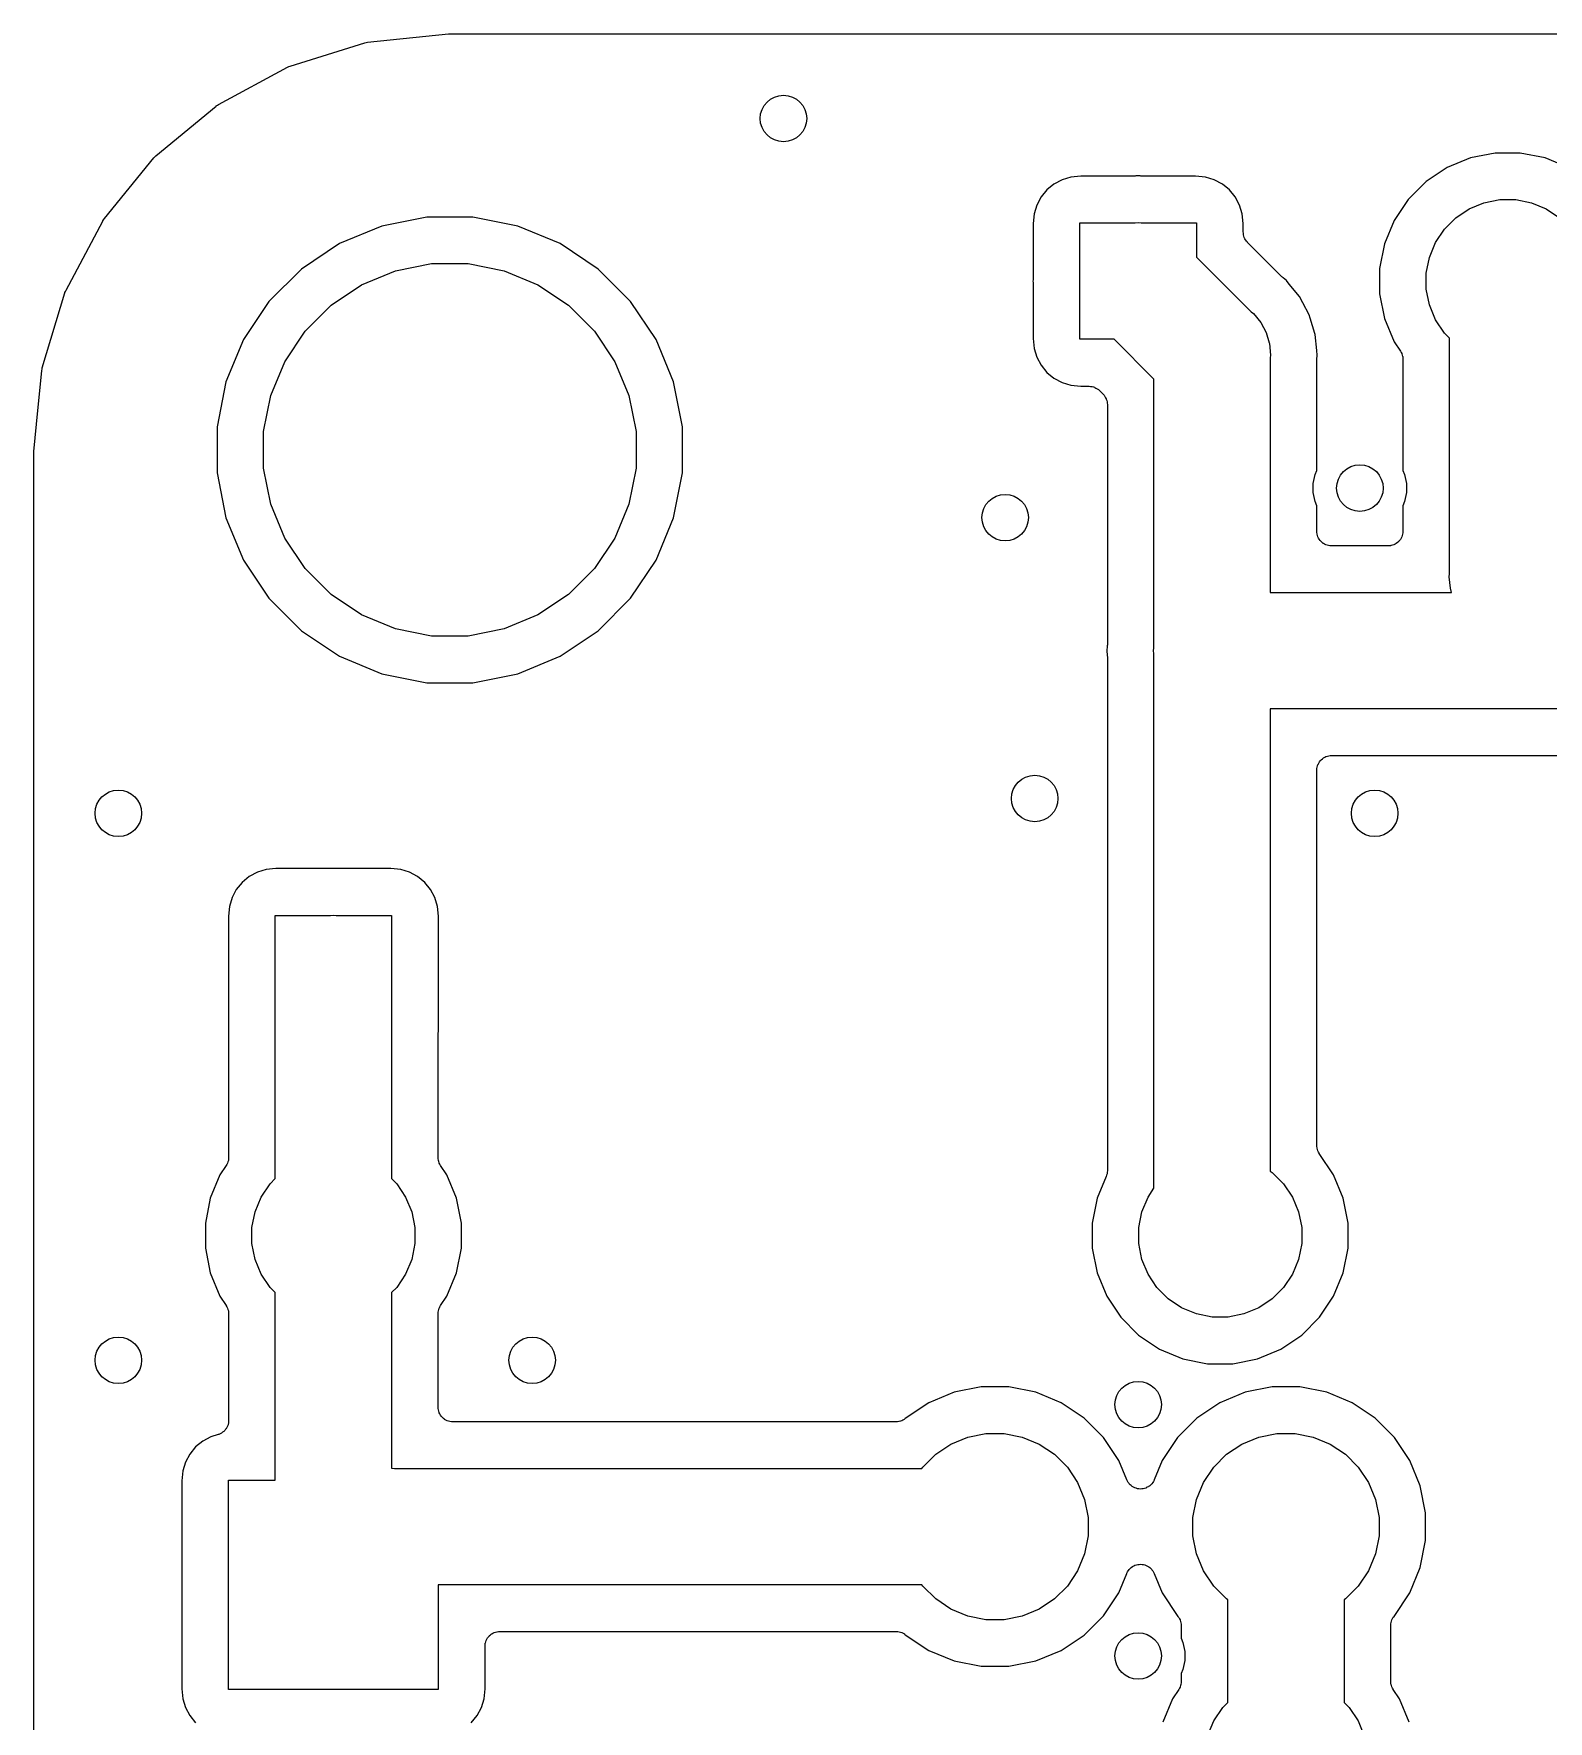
# Model space of a CAD drawing. Extents: x 2.85 to 5.2, y -4.31 to -3.17.
# Drawn here: x 2.851 to 3.364, y -3.737 to -3.166 of the extents above; entities that cross this region are included whole.
import ezdxf

# ---------------------------------------------------------------- set-up
doc = ezdxf.new("R2010")
doc.units = 0
doc.header["$MEASUREMENT"] = 0
doc.layers.add('BLACK', color=7, linetype='CONTINUOUS')

msp = doc.modelspace()

# ---------------------------------------------------------------- linework, layer by layer
at = {"layer": 'BLACK', "linetype": 'CONTINUOUS'}
for p, q in [((2.96433, -3.16924), (2.99168, -3.16637)), ((2.99168, -3.16637), (2.99175, -3.16636)), ((2.99175, -3.16636), (2.99198, -3.16636)), ((2.99198, -3.16636), (2.9922, -3.16634)), ((2.9922, -3.16634), (4.6636, -3.16634)), ((2.93808, -3.17727), (2.96337, -3.16944)), ((2.96337, -3.16944), (2.96344, -3.16942)), ((2.96344, -3.16942), (2.96389, -3.16933)), ((2.96389, -3.16933), (2.96433, -3.16924)), ((2.9139, -3.19023), (2.93718, -3.17764)), ((2.93718, -3.17764), (2.93725, -3.17761)), ((2.93725, -3.17761), (2.93767, -3.17744)), ((2.93767, -3.17744), (2.93808, -3.17727)), ((2.91352, -3.19049), (2.9139, -3.19023)), ((2.89269, -3.20765), (2.91309, -3.19078)), ((2.91309, -3.19078), (2.91314, -3.19074)), ((2.91314, -3.19074), (2.91352, -3.19049)), ((3.34573, -3.20669), (3.33737, -3.20836)), ((3.35427, -3.20669), (3.34573, -3.20669)), ((3.36263, -3.20836), (3.35427, -3.20669)), ((2.87527, -3.22886), (2.892, -3.20835)), ((2.892, -3.20835), (2.89205, -3.20829)), ((2.89205, -3.20829), (2.89237, -3.20798)), ((2.89237, -3.20798), (2.89269, -3.20765)), ((3.32949, -3.21162), (3.32239, -3.21636)), ((3.33737, -3.20836), (3.32949, -3.21162)), ((3.37051, -3.21162), (3.36263, -3.20836)), ((3.19652, -3.21716), (3.19413, -3.21913)), ((3.19926, -3.2157), (3.19652, -3.21716)), ((3.20223, -3.21479), (3.19926, -3.2157)), ((3.20556, -3.21447), (3.20223, -3.21479)), ((3.22403, -3.21447), (3.20556, -3.21447)), ((3.22424, -3.21445), (3.22403, -3.21447)), ((3.22445, -3.21445), (3.22424, -3.21445)), ((3.22452, -3.21444), (3.22445, -3.21445)), ((3.225, -3.2144), (3.22452, -3.21444)), ((3.22548, -3.21444), (3.225, -3.2144)), ((3.22569, -3.21444), (3.22548, -3.21444)), ((3.2259, -3.21447), (3.22569, -3.21444)), ((3.22597, -3.21447), (3.2259, -3.21447)), ((3.24444, -3.21447), (3.22597, -3.21447)), ((3.24777, -3.21479), (3.24444, -3.21447)), ((3.25074, -3.2157), (3.24777, -3.21479)), ((3.25348, -3.21716), (3.25074, -3.2157)), ((3.25587, -3.21913), (3.25348, -3.21716)), ((3.32239, -3.21636), (3.31636, -3.22239)), ((3.1907, -3.22426), (3.18979, -3.22723)), ((3.19216, -3.22152), (3.1907, -3.22426)), ((3.19413, -3.21913), (3.19216, -3.22152)), ((3.25784, -3.22152), (3.25587, -3.21913)), ((3.2593, -3.22426), (3.25784, -3.22152)), ((3.26021, -3.22723), (3.2593, -3.22426)), ((3.31636, -3.22239), (3.31162, -3.22949)), ((3.33695, -3.22558), (3.34196, -3.2235)), ((3.34196, -3.2235), (3.34729, -3.22244)), ((3.34729, -3.22244), (3.35271, -3.22244)), ((3.35271, -3.22244), (3.35804, -3.2235)), ((3.35804, -3.2235), (3.36305, -3.22558)), ((2.8623, -3.25305), (2.87473, -3.22968)), ((2.87473, -3.22968), (2.87476, -3.22961)), ((2.87476, -3.22961), (2.87502, -3.22924)), ((2.87502, -3.22924), (2.87527, -3.22886)), ((2.98437, -3.22835), (2.96916, -3.23137)), ((2.99988, -3.22835), (2.98437, -3.22835)), ((3.01509, -3.23137), (2.99988, -3.22835)), ((3.18979, -3.22723), (3.18947, -3.23056)), ((3.20531, -3.24903), (3.20531, -3.23031)), ((3.20531, -3.23031), (3.22403, -3.23031)), ((3.22403, -3.23031), (3.225, -3.23022)), ((3.225, -3.23022), (3.22597, -3.23031)), ((3.22597, -3.23031), (3.24469, -3.23031)), ((3.24469, -3.23031), (3.24469, -3.24185)), ((3.26053, -3.23056), (3.26021, -3.22723)), ((3.31162, -3.22949), (3.30836, -3.23737)), ((3.32859, -3.23243), (3.33243, -3.22859)), ((3.33243, -3.22859), (3.33695, -3.22558)), ((3.36305, -3.22558), (3.36757, -3.22859)), ((2.96916, -3.23137), (2.95483, -3.23731)), ((3.02942, -3.23731), (3.01509, -3.23137)), ((3.18947, -3.23056), (3.18947, -3.24903)), ((3.26053, -3.23335), (3.26053, -3.23056)), ((3.26058, -3.23381), (3.26053, -3.23335)), ((3.26062, -3.23427), (3.26058, -3.23381)), ((3.26063, -3.2343), (3.26062, -3.23427)), ((3.26063, -3.23432), (3.26063, -3.2343)), ((3.26076, -3.23476), (3.26063, -3.23432)), ((3.26089, -3.23521), (3.26076, -3.23476)), ((3.2609, -3.23523), (3.26089, -3.23521)), ((3.26091, -3.23526), (3.2609, -3.23523)), ((3.26113, -3.23567), (3.26091, -3.23526)), ((3.26134, -3.23608), (3.26113, -3.23567)), ((3.26136, -3.2361), (3.26134, -3.23608)), ((3.32558, -3.23695), (3.32859, -3.23243)), ((2.95483, -3.23731), (2.94193, -3.24593)), ((3.04232, -3.24593), (3.02942, -3.23731)), ((3.26137, -3.23612), (3.26136, -3.2361)), ((3.26166, -3.23648), (3.26137, -3.23612)), ((3.26195, -3.23684), (3.26166, -3.23648)), ((3.26199, -3.23687), (3.26195, -3.23684)), ((3.26199, -3.23688), (3.26199, -3.23687)), ((3.262, -3.23689), (3.26199, -3.23688)), ((3.26199, -3.23688), (3.26199, -3.23688)), ((3.27365, -3.24854), (3.262, -3.23689)), ((3.30836, -3.23737), (3.30669, -3.24573)), ((3.3235, -3.24196), (3.32558, -3.23695)), ((2.94193, -3.24593), (2.93096, -3.25689)), ((2.96229, -3.25126), (2.97375, -3.24652)), ((2.97375, -3.24652), (2.98592, -3.24409)), ((2.98592, -3.24409), (2.99833, -3.24409)), ((2.99833, -3.24409), (3.0105, -3.24652)), ((3.0105, -3.24652), (3.02196, -3.25126)), ((3.05329, -3.25689), (3.04232, -3.24593)), ((3.24469, -3.24185), (3.26324, -3.2604)), ((3.30669, -3.24573), (3.30669, -3.25427)), ((3.32244, -3.24729), (3.3235, -3.24196)), ((3.32244, -3.25271), (3.32244, -3.24729)), ((2.86213, -3.25347), (2.8623, -3.25305)), ((2.95197, -3.25816), (2.96229, -3.25126)), ((3.02196, -3.25126), (3.03228, -3.25816)), ((3.18944, -3.24952), (3.1894, -3.25)), ((3.1894, -3.25), (3.18944, -3.25048)), ((3.18947, -3.2491), (3.18944, -3.24931)), ((3.18944, -3.24931), (3.18944, -3.24952)), ((3.18944, -3.25048), (3.18945, -3.25055)), ((3.18945, -3.25055), (3.18945, -3.25076)), ((3.18945, -3.25076), (3.18947, -3.25097)), ((3.18947, -3.24903), (3.18947, -3.2491)), ((3.18947, -3.25097), (3.18947, -3.26944)), ((3.20522, -3.25), (3.20531, -3.24903)), ((3.20531, -3.25097), (3.20522, -3.25)), ((3.20531, -3.26969), (3.20531, -3.25097)), ((3.27381, -3.24867), (3.27365, -3.24854)), ((3.27396, -3.24883), (3.27381, -3.24867)), ((3.27401, -3.24887), (3.27396, -3.24883)), ((3.27518, -3.24982), (3.27401, -3.24887)), ((3.27613, -3.25099), (3.27518, -3.24982)), ((3.2796, -3.25522), (3.27613, -3.25099)), ((3.27613, -3.25099), (3.27613, -3.25099)), ((3.3235, -3.25804), (3.32244, -3.25271)), ((2.85428, -3.27929), (2.86193, -3.25395)), ((2.86193, -3.25395), (2.86195, -3.25388)), ((2.86195, -3.25388), (2.86213, -3.25347)), ((2.93096, -3.25689), (2.92235, -3.26979)), ((2.9432, -3.26693), (2.95197, -3.25816)), ((3.03228, -3.25816), (3.04106, -3.26693)), ((3.0619, -3.26979), (3.05329, -3.25689)), ((3.28075, -3.25736), (3.2796, -3.25522)), ((3.28289, -3.26137), (3.28075, -3.25736)), ((3.30669, -3.25427), (3.30836, -3.26263)), ((3.32558, -3.26305), (3.3235, -3.25804)), ((3.26324, -3.2604), (3.26399, -3.26101)), ((3.26399, -3.26101), (3.26645, -3.26401)), ((3.26645, -3.26401), (3.26827, -3.26743)), ((3.28323, -3.2625), (3.28289, -3.26137)), ((3.2848, -3.26767), (3.28323, -3.2625)), ((3.28323, -3.2625), (3.28323, -3.2625)), ((3.30836, -3.26263), (3.31162, -3.27051)), ((3.32859, -3.26757), (3.32558, -3.26305)), ((2.92235, -3.26979), (2.91641, -3.28412)), ((2.9363, -3.27725), (2.9432, -3.26693)), ((3.04106, -3.26693), (3.04795, -3.27725)), ((3.06784, -3.28412), (3.0619, -3.26979)), ((3.18947, -3.26944), (3.18979, -3.27277)), ((3.21685, -3.26969), (3.20531, -3.26969)), ((3.23032, -3.28315), (3.21685, -3.26969)), ((3.26827, -3.26743), (3.26933, -3.27092)), ((3.28492, -3.26805), (3.2848, -3.26767)), ((3.28546, -3.2735), (3.28492, -3.26805)), ((3.33031, -3.26929), (3.32859, -3.26757)), ((3.33032, -3.34903), (3.33031, -3.26929)), ((3.18979, -3.27277), (3.1907, -3.27574)), ((3.1907, -3.27574), (3.19216, -3.27848)), ((3.26933, -3.27092), (3.2694, -3.27114)), ((3.2694, -3.27114), (3.26978, -3.275)), ((3.26978, -3.275), (3.26969, -3.27597)), ((3.26969, -3.27597), (3.26969, -3.35531)), ((3.2856, -3.275), (3.28546, -3.2735)), ((3.28546, -3.2735), (3.28546, -3.2735)), ((3.28546, -3.2765), (3.2856, -3.275)), ((3.31162, -3.27051), (3.31372, -3.27366)), ((3.31372, -3.27366), (3.31373, -3.27367)), ((3.31373, -3.27367), (3.31373, -3.27367)), ((3.31373, -3.27367), (3.31373, -3.27367)), ((3.31373, -3.27367), (3.31376, -3.27372)), ((3.31376, -3.27372), (3.31397, -3.27413)), ((3.31397, -3.27413), (3.31419, -3.27453)), ((3.31419, -3.27453), (3.3142, -3.27456)), ((3.3142, -3.27456), (3.31421, -3.27459)), ((3.31421, -3.27459), (3.31434, -3.27503)), ((3.31434, -3.27503), (3.31447, -3.27547)), ((3.31447, -3.27547), (3.31447, -3.2755)), ((3.31447, -3.2755), (3.31448, -3.27552)), ((3.31448, -3.27552), (3.31452, -3.27598)), ((3.31452, -3.27598), (3.31457, -3.27644)), ((2.85231, -3.29835), (2.85409, -3.28025)), ((2.85409, -3.28025), (2.8541, -3.28018)), ((2.8541, -3.28018), (2.85419, -3.27974)), ((2.85419, -3.27974), (2.85428, -3.27929)), ((2.93155, -3.28871), (2.9363, -3.27725)), ((3.04795, -3.27725), (3.0527, -3.28871)), ((3.19216, -3.27848), (3.19413, -3.28087)), ((3.19413, -3.28087), (3.19652, -3.28284)), ((3.28543, -3.27692), (3.28546, -3.27671)), ((3.28543, -3.27699), (3.28543, -3.27692)), ((3.28543, -3.31402), (3.28543, -3.27699)), ((3.28546, -3.27671), (3.28546, -3.2765)), ((3.31457, -3.27644), (3.31457, -3.31402)), ((2.91641, -3.28412), (2.91339, -3.29933)), ((3.07087, -3.29933), (3.06784, -3.28412)), ((3.19652, -3.28284), (3.19926, -3.2843)), ((3.19926, -3.2843), (3.20223, -3.28521)), ((3.20223, -3.28521), (3.20556, -3.28553)), ((3.20556, -3.28553), (3.20835, -3.28553)), ((3.20835, -3.28553), (3.20837, -3.28553)), ((3.20837, -3.28553), (3.20837, -3.28553)), ((3.20837, -3.28553), (3.20837, -3.28553)), ((3.20837, -3.28553), (3.20842, -3.28553)), ((3.20842, -3.28553), (3.20888, -3.28559)), ((3.20888, -3.28559), (3.20934, -3.28563)), ((3.20934, -3.28563), (3.20937, -3.28564)), ((3.20937, -3.28564), (3.20939, -3.28564)), ((3.20939, -3.28564), (3.20983, -3.28578)), ((3.20983, -3.28578), (3.21027, -3.28592)), ((3.21027, -3.28592), (3.2103, -3.28593)), ((3.2103, -3.28593), (3.21032, -3.28594)), ((3.21032, -3.28594), (3.21073, -3.28616)), ((3.21073, -3.28616), (3.21113, -3.28638)), ((3.21113, -3.28638), (3.21115, -3.2864)), ((3.21115, -3.2864), (3.21118, -3.28641)), ((3.21118, -3.28641), (3.21153, -3.2867)), ((3.21153, -3.2867), (3.21189, -3.287)), ((3.21189, -3.287), (3.2131, -3.28821)), ((3.23031, -3.37403), (3.23032, -3.28315)), ((2.92913, -3.30088), (2.93155, -3.28871)), ((3.0527, -3.28871), (3.05512, -3.30088)), ((3.2131, -3.28821), (3.21311, -3.28822)), ((3.21311, -3.28822), (3.21311, -3.28822)), ((3.21311, -3.28822), (3.21312, -3.28823)), ((3.21312, -3.28823), (3.21315, -3.28826)), ((3.21315, -3.28826), (3.21344, -3.28862)), ((3.21344, -3.28862), (3.21373, -3.28898)), ((3.21373, -3.28898), (3.21374, -3.289)), ((3.21374, -3.289), (3.21376, -3.28902)), ((3.21376, -3.28902), (3.21397, -3.28944)), ((3.21397, -3.28944), (3.21419, -3.28984)), ((3.21419, -3.28984), (3.2142, -3.28987)), ((3.2142, -3.28987), (3.21421, -3.28989)), ((3.21421, -3.28989), (3.21434, -3.29034)), ((3.21434, -3.29034), (3.21447, -3.29078)), ((3.21447, -3.29078), (3.21447, -3.2908)), ((3.21447, -3.2908), (3.21448, -3.29083)), ((3.21448, -3.29083), (3.21452, -3.29129)), ((3.21452, -3.29129), (3.21457, -3.29175)), ((3.21457, -3.29175), (3.21457, -3.37301)), ((2.8514, -3.30766), (2.85231, -3.29835)), ((2.91339, -3.29933), (2.91339, -3.31484)), ((2.92913, -3.31329), (2.92913, -3.30088)), ((3.05512, -3.30088), (3.05512, -3.31329)), ((3.07087, -3.31484), (3.07087, -3.29933)), ((2.85138, -3.30808), (2.8514, -3.30787)), ((2.85138, -3.30815), (2.85138, -3.30808)), ((2.85138, -4.17315), (2.85138, -3.30815)), ((2.8514, -3.30787), (2.8514, -3.30766)), ((2.91339, -3.31484), (2.91641, -3.33005)), ((2.93155, -3.32546), (2.92913, -3.31329)), ((3.05512, -3.31329), (3.0527, -3.32546)), ((3.06784, -3.33005), (3.07087, -3.31484)), ((3.28425, -3.31845), (3.28486, -3.31541)), ((3.28486, -3.31541), (3.28543, -3.31402)), ((3.31457, -3.31402), (3.31514, -3.31541)), ((3.31514, -3.31541), (3.31575, -3.31845)), ((3.28425, -3.32155), (3.28425, -3.31845)), ((3.28486, -3.32459), (3.28425, -3.32155)), ((3.31575, -3.32155), (3.31514, -3.32459)), ((3.31575, -3.31845), (3.31575, -3.32155)), ((2.9363, -3.33692), (2.93155, -3.32546)), ((3.0527, -3.32546), (3.04795, -3.33692)), ((3.28543, -3.32598), (3.28486, -3.32459)), ((3.28543, -3.33457), (3.28543, -3.32598)), ((3.31514, -3.32459), (3.31457, -3.32598)), ((3.31457, -3.32598), (3.31457, -3.33457)), ((2.91641, -3.33005), (2.92235, -3.34438)), ((3.0619, -3.34438), (3.06784, -3.33005)), ((2.9432, -3.34724), (2.9363, -3.33692)), ((3.04795, -3.33692), (3.04106, -3.34724)), ((3.28548, -3.33504), (3.28543, -3.33457)), ((3.28552, -3.3355), (3.28548, -3.33504)), ((3.28553, -3.33552), (3.28552, -3.3355)), ((3.28553, -3.33554), (3.28553, -3.33552)), ((3.28566, -3.33599), (3.28553, -3.33554)), ((3.2858, -3.33644), (3.28566, -3.33599)), ((3.28581, -3.33646), (3.2858, -3.33644)), ((3.28581, -3.33647), (3.28581, -3.33646)), ((3.28603, -3.33689), (3.28581, -3.33647)), ((3.28625, -3.3373), (3.28603, -3.33689)), ((3.28626, -3.33732), (3.28625, -3.3373)), ((3.28627, -3.33733), (3.28626, -3.33732)), ((3.28657, -3.3377), (3.28627, -3.33733)), ((3.28686, -3.33807), (3.28657, -3.3377)), ((3.28687, -3.33808), (3.28686, -3.33807)), ((3.28689, -3.33809), (3.28687, -3.33808)), ((3.28725, -3.33839), (3.28689, -3.33809)), ((3.28761, -3.33869), (3.28725, -3.33839)), ((3.28762, -3.3387), (3.28761, -3.33869)), ((3.28764, -3.33871), (3.28762, -3.3387)), ((3.28805, -3.33894), (3.28764, -3.33871)), ((3.3123, -3.33875), (3.31189, -3.33897)), ((3.31232, -3.33874), (3.3123, -3.33875)), ((3.31233, -3.33873), (3.31232, -3.33874)), ((3.3127, -3.33843), (3.31233, -3.33873)), ((3.31307, -3.33814), (3.3127, -3.33843)), ((3.31308, -3.33813), (3.31307, -3.33814)), ((3.31309, -3.33811), (3.31308, -3.33813)), ((3.31339, -3.33775), (3.31309, -3.33811)), ((3.31369, -3.33739), (3.31339, -3.33775)), ((3.3137, -3.33738), (3.31369, -3.33739)), ((3.31371, -3.33736), (3.3137, -3.33738)), ((3.31394, -3.33695), (3.31371, -3.33736)), ((3.31416, -3.33654), (3.31394, -3.33695)), ((3.31417, -3.33652), (3.31416, -3.33654)), ((3.31418, -3.3365), (3.31417, -3.33652)), ((3.31432, -3.33605), (3.31418, -3.3365)), ((3.31446, -3.33561), (3.31432, -3.33605)), ((3.31451, -3.33511), (3.31446, -3.33557)), ((3.31446, -3.33557), (3.31446, -3.33559)), ((3.31446, -3.33559), (3.31446, -3.33561)), ((3.31457, -3.33464), (3.31451, -3.33511)), ((3.31457, -3.33457), (3.31457, -3.3346)), ((3.31457, -3.3346), (3.31457, -3.3346)), ((3.31457, -3.3346), (3.31457, -3.3346)), ((3.31457, -3.3346), (3.31457, -3.33464)), ((2.92235, -3.34438), (2.93096, -3.35728)), ((3.05329, -3.35728), (3.0619, -3.34438)), ((3.28846, -3.33916), (3.28805, -3.33894)), ((3.28848, -3.33917), (3.28846, -3.33916)), ((3.2885, -3.33918), (3.28848, -3.33917)), ((3.28894, -3.33932), (3.2885, -3.33918)), ((3.28939, -3.33946), (3.28894, -3.33932)), ((3.28941, -3.33946), (3.28939, -3.33946)), ((3.28943, -3.33946), (3.28941, -3.33946)), ((3.28989, -3.33951), (3.28943, -3.33946)), ((3.29036, -3.33957), (3.28989, -3.33951)), ((3.2904, -3.33957), (3.29036, -3.33957)), ((3.29043, -3.33957), (3.2904, -3.33957)), ((3.2904, -3.33957), (3.2904, -3.33957)), ((3.2904, -3.33957), (3.2904, -3.33957)), ((3.30957, -3.33957), (3.29043, -3.33957)), ((3.31004, -3.33952), (3.30957, -3.33957)), ((3.3105, -3.33948), (3.31004, -3.33952)), ((3.31052, -3.33947), (3.3105, -3.33948)), ((3.31054, -3.33947), (3.31052, -3.33947)), ((3.31099, -3.33934), (3.31054, -3.33947)), ((3.31144, -3.3392), (3.31099, -3.33934)), ((3.31146, -3.33919), (3.31144, -3.3392)), ((3.31147, -3.33919), (3.31146, -3.33919)), ((3.31189, -3.33897), (3.31147, -3.33919)), ((2.95197, -3.35602), (2.9432, -3.34724)), ((3.04106, -3.34724), (3.03228, -3.35602)), ((3.33022, -3.35), (3.33032, -3.34903)), ((3.3306, -3.35386), (3.33022, -3.35)), ((3.26969, -3.35531), (3.33104, -3.35531)), ((3.33104, -3.35531), (3.3306, -3.35386)), ((2.93096, -3.35728), (2.94193, -3.36825)), ((2.96229, -3.36291), (2.95197, -3.35602)), ((3.03228, -3.35602), (3.02196, -3.36291)), ((3.04232, -3.36825), (3.05329, -3.35728)), ((2.97375, -3.36766), (2.96229, -3.36291)), ((3.02196, -3.36291), (3.0105, -3.36766)), ((2.94193, -3.36825), (2.95483, -3.37687)), ((2.98592, -3.37008), (2.97375, -3.36766)), ((2.99833, -3.37008), (2.98592, -3.37008)), ((3.0105, -3.36766), (2.99833, -3.37008)), ((3.02942, -3.37687), (3.04232, -3.36825)), ((3.21457, -3.37301), (3.21457, -3.37308)), ((2.95483, -3.37687), (2.96916, -3.3828)), ((3.01509, -3.3828), (3.02942, -3.37687)), ((3.21454, -3.3735), (3.2144, -3.375)), ((3.2144, -3.375), (3.21454, -3.3765)), ((3.21457, -3.37308), (3.21454, -3.37329)), ((3.21454, -3.37329), (3.21454, -3.3735)), ((3.21454, -3.3765), (3.21455, -3.37657)), ((3.21455, -3.37657), (3.21455, -3.37678)), ((3.21455, -3.37678), (3.21457, -3.37699)), ((3.21457, -3.37699), (3.21457, -3.55087)), ((3.23022, -3.375), (3.23031, -3.37403)), ((3.23031, -3.37597), (3.23022, -3.375)), ((3.23032, -3.55681), (3.23031, -3.37597)), ((2.96916, -3.3828), (2.98437, -3.38583)), ((2.99988, -3.38583), (3.01509, -3.3828)), ((2.98437, -3.38583), (2.99988, -3.38583)), ((3.37403, -3.39469), (3.26969, -3.39469)), ((3.26969, -3.39469), (3.26969, -3.551)), ((3.28606, -3.41305), (3.28629, -3.41264)), ((3.28629, -3.41264), (3.2863, -3.41262)), ((3.2863, -3.41262), (3.28631, -3.41261)), ((3.28631, -3.41261), (3.28661, -3.41225)), ((3.28661, -3.41225), (3.28691, -3.41189)), ((3.28691, -3.41189), (3.28692, -3.41187)), ((3.28692, -3.41187), (3.28693, -3.41186)), ((3.28693, -3.41186), (3.2873, -3.41157)), ((3.2873, -3.41157), (3.28767, -3.41127)), ((3.28767, -3.41127), (3.28768, -3.41126)), ((3.28768, -3.41126), (3.2877, -3.41125)), ((3.2877, -3.41125), (3.28811, -3.41103)), ((3.28811, -3.41103), (3.28853, -3.41081)), ((3.28853, -3.41081), (3.28854, -3.41081)), ((3.28854, -3.41081), (3.28856, -3.4108)), ((3.28856, -3.4108), (3.28901, -3.41066)), ((3.28901, -3.41066), (3.28946, -3.41053)), ((3.28946, -3.41053), (3.28948, -3.41053)), ((3.28948, -3.41053), (3.2895, -3.41052)), ((3.2895, -3.41052), (3.28996, -3.41048)), ((3.28996, -3.41048), (3.29043, -3.41043)), ((3.29043, -3.41043), (3.37301, -3.41043)), ((3.28543, -3.41536), (3.28549, -3.41489)), ((3.28543, -3.4154), (3.28543, -3.41536)), ((3.28543, -3.41543), (3.28543, -3.4154)), ((3.28543, -3.4154), (3.28543, -3.4154)), ((3.28543, -3.4154), (3.28543, -3.4154)), ((3.28543, -3.54227), (3.28543, -3.41543)), ((3.28549, -3.41489), (3.28554, -3.41443)), ((3.28554, -3.41439), (3.28568, -3.41394)), ((3.28554, -3.41441), (3.28554, -3.41439)), ((3.28554, -3.41443), (3.28554, -3.41441)), ((3.28568, -3.41394), (3.28582, -3.4135)), ((3.28582, -3.4135), (3.28583, -3.41348)), ((3.28583, -3.41348), (3.28584, -3.41346)), ((3.28584, -3.41346), (3.28606, -3.41305)), ((2.92428, -3.45141), (2.92188, -3.45338)), ((2.92702, -3.44995), (2.92428, -3.45141)), ((2.92998, -3.44905), (2.92702, -3.44995)), ((2.93332, -3.44872), (2.92998, -3.44905)), ((2.95179, -3.44872), (2.93332, -3.44872)), ((2.952, -3.4487), (2.95179, -3.44872)), ((2.95221, -3.4487), (2.952, -3.4487)), ((2.95228, -3.44869), (2.95221, -3.4487)), ((2.95276, -3.44865), (2.95228, -3.44869)), ((2.95323, -3.44869), (2.95276, -3.44865)), ((2.95344, -3.44869), (2.95323, -3.44869)), ((2.95365, -3.44872), (2.95344, -3.44869)), ((2.95372, -3.44872), (2.95365, -3.44872)), ((2.9722, -3.44872), (2.95372, -3.44872)), ((2.97553, -3.44905), (2.9722, -3.44872)), ((2.9785, -3.44995), (2.97553, -3.44905)), ((2.98123, -3.45141), (2.9785, -3.44995)), ((2.98363, -3.45338), (2.98123, -3.45141)), ((2.91845, -3.45851), (2.91755, -3.46148)), ((2.91991, -3.45578), (2.91845, -3.45851)), ((2.92188, -3.45338), (2.91991, -3.45578)), ((2.9856, -3.45578), (2.98363, -3.45338)), ((2.98706, -3.45851), (2.9856, -3.45578)), ((2.98796, -3.46148), (2.98706, -3.45851)), ((2.91755, -3.46148), (2.91722, -3.46481)), ((2.98829, -3.46481), (2.98796, -3.46148)), ((2.91722, -3.46481), (2.91722, -3.50369)), ((2.93307, -3.50394), (2.93307, -3.46457)), ((2.93307, -3.46457), (2.95179, -3.46457)), ((2.95179, -3.46457), (2.95276, -3.46447)), ((2.95276, -3.46447), (2.95372, -3.46457)), ((2.95372, -3.46457), (2.97244, -3.46457)), ((2.97244, -3.46457), (2.97244, -3.55355)), ((2.98829, -3.50369), (2.98829, -3.46481)), ((2.91722, -3.50369), (2.9173, -3.50447)), ((2.93307, -3.55355), (2.93307, -3.50394)), ((2.93307, -3.50394), (2.93307, -3.50394)), ((2.98821, -3.50447), (2.98829, -3.50369)), ((2.9173, -3.50447), (2.91731, -3.50454)), ((2.91731, -3.50454), (2.9173, -3.50475)), ((2.9173, -3.50475), (2.91732, -3.50496)), ((2.91732, -3.50496), (2.91732, -3.5464)), ((2.98819, -3.50489), (2.98821, -3.50468)), ((2.98819, -3.50496), (2.98819, -3.50489)), ((2.98819, -3.5464), (2.98819, -3.50496)), ((2.98821, -3.50468), (2.98821, -3.50447)), ((3.28548, -3.54273), (3.28543, -3.54227)), ((3.28552, -3.54319), (3.28548, -3.54273)), ((3.28553, -3.54321), (3.28552, -3.54319)), ((3.28553, -3.54324), (3.28553, -3.54321)), ((3.28566, -3.54368), (3.28553, -3.54324)), ((3.28579, -3.54412), (3.28566, -3.54368)), ((3.2858, -3.54415), (3.28579, -3.54412)), ((3.28581, -3.54418), (3.2858, -3.54415)), ((3.28603, -3.54458), (3.28581, -3.54418)), ((2.91648, -3.54917), (2.91438, -3.55232)), ((2.9167, -3.54877), (2.91648, -3.54917)), ((2.91692, -3.54837), (2.9167, -3.54877)), ((2.91693, -3.54834), (2.91692, -3.54837)), ((2.91694, -3.54831), (2.91693, -3.54834)), ((2.91707, -3.54788), (2.91694, -3.54831)), ((2.91721, -3.54744), (2.91707, -3.54788)), ((2.91722, -3.54741), (2.91721, -3.54744)), ((2.91723, -3.54738), (2.91722, -3.54741)), ((2.91727, -3.54692), (2.91723, -3.54738)), ((2.91732, -3.54647), (2.91727, -3.54692)), ((2.91732, -3.5464), (2.91732, -3.54641)), ((2.91732, -3.54641), (2.91732, -3.54641)), ((2.91732, -3.54641), (2.91732, -3.54641)), ((2.91732, -3.54641), (2.91732, -3.54647)), ((2.98823, -3.54685), (2.98819, -3.5464)), ((2.98827, -3.54731), (2.98823, -3.54685)), ((2.98828, -3.54734), (2.98827, -3.54731)), ((2.98828, -3.54737), (2.98828, -3.54734)), ((2.98842, -3.54781), (2.98828, -3.54737)), ((2.98854, -3.54825), (2.98842, -3.54781)), ((2.98856, -3.54827), (2.98854, -3.54825)), ((2.98857, -3.5483), (2.98856, -3.54827)), ((2.98878, -3.54871), (2.98857, -3.5483)), ((2.98899, -3.54912), (2.98878, -3.54871)), ((2.98902, -3.54916), (2.98899, -3.54912)), ((2.98903, -3.54917), (2.98902, -3.54916)), ((2.98902, -3.54916), (2.98902, -3.54916)), ((2.98902, -3.54916), (2.98902, -3.54916)), ((2.99113, -3.55232), (2.98903, -3.54917)), ((3.28624, -3.54499), (3.28603, -3.54458)), ((3.28627, -3.54504), (3.28624, -3.54499)), ((3.28628, -3.54505), (3.28627, -3.54504)), ((3.28627, -3.54504), (3.28627, -3.54504)), ((3.28627, -3.54504), (3.28627, -3.54504)), ((3.29113, -3.55232), (3.28628, -3.54505)), ((2.91438, -3.55232), (2.91111, -3.5602)), ((2.92833, -3.55978), (2.93135, -3.55527)), ((2.93135, -3.55527), (2.93307, -3.55355)), ((2.97244, -3.55355), (2.97416, -3.55527)), ((2.97416, -3.55527), (2.97718, -3.55978)), ((2.9944, -3.5602), (2.99113, -3.55232)), ((3.21419, -3.55278), (3.21111, -3.5602)), ((3.21432, -3.55235), (3.21419, -3.55278)), ((3.21446, -3.55191), (3.21432, -3.55235)), ((3.21447, -3.55185), (3.21446, -3.55188)), ((3.21446, -3.55188), (3.21446, -3.55191)), ((3.21452, -3.55139), (3.21447, -3.55185)), ((3.21457, -3.55094), (3.21452, -3.55139)), ((3.21457, -3.55087), (3.21457, -3.55088)), ((3.21457, -3.55088), (3.21457, -3.55088)), ((3.21457, -3.55088), (3.21457, -3.55088)), ((3.21457, -3.55088), (3.21457, -3.55094)), ((3.26969, -3.551), (3.27032, -3.55143)), ((3.27032, -3.55143), (3.27416, -3.55527)), ((3.27416, -3.55527), (3.27718, -3.55978)), ((3.2944, -3.5602), (3.29113, -3.55232)), ((2.91111, -3.5602), (2.90945, -3.56857)), ((2.92626, -3.5648), (2.92833, -3.55978)), ((2.97718, -3.55978), (2.97926, -3.5648)), ((2.99606, -3.56857), (2.9944, -3.5602)), ((3.21111, -3.5602), (3.20945, -3.56857)), ((3.22626, -3.5648), (3.22833, -3.55978)), ((3.22833, -3.55978), (3.23032, -3.55681)), ((3.27718, -3.55978), (3.27926, -3.5648)), ((3.29606, -3.56857), (3.2944, -3.5602)), ((2.9252, -3.57012), (2.92626, -3.5648)), ((2.97926, -3.5648), (2.98031, -3.57012)), ((3.2252, -3.57012), (3.22626, -3.5648)), ((3.27926, -3.5648), (3.28031, -3.57012)), ((2.90945, -3.56857), (2.90945, -3.5771)), ((2.9252, -3.57555), (2.9252, -3.57012)), ((2.98031, -3.57012), (2.98031, -3.57555)), ((2.99606, -3.5771), (2.99606, -3.56857)), ((3.20945, -3.56857), (3.20945, -3.5771)), ((3.2252, -3.57555), (3.2252, -3.57012)), ((3.28031, -3.57012), (3.28031, -3.57555)), ((3.29606, -3.5771), (3.29606, -3.56857)), ((2.90945, -3.5771), (2.91111, -3.58547)), ((2.92626, -3.58087), (2.9252, -3.57555)), ((2.98031, -3.57555), (2.97926, -3.58087)), ((2.9944, -3.58547), (2.99606, -3.5771)), ((3.20945, -3.5771), (3.21111, -3.58547)), ((3.22626, -3.58087), (3.2252, -3.57555)), ((3.28031, -3.57555), (3.27926, -3.58087)), ((3.2944, -3.58547), (3.29606, -3.5771)), ((2.92833, -3.58589), (2.92626, -3.58087)), ((2.97926, -3.58087), (2.97718, -3.58589)), ((3.22833, -3.58589), (3.22626, -3.58087)), ((3.27926, -3.58087), (3.27718, -3.58589)), ((2.91111, -3.58547), (2.91438, -3.59335)), ((2.93135, -3.5904), (2.92833, -3.58589)), ((2.97718, -3.58589), (2.97416, -3.5904)), ((2.99113, -3.59335), (2.9944, -3.58547)), ((3.21111, -3.58547), (3.21438, -3.59335)), ((3.23135, -3.5904), (3.22833, -3.58589)), ((3.27718, -3.58589), (3.27416, -3.5904)), ((3.29113, -3.59335), (3.2944, -3.58547)), ((2.91438, -3.59335), (2.91648, -3.59649)), ((2.93307, -3.59212), (2.93135, -3.5904)), ((2.93307, -3.65551), (2.93307, -3.59212)), ((2.97416, -3.5904), (2.97244, -3.59212)), ((2.97244, -3.59212), (2.97244, -3.65148)), ((2.98903, -3.59649), (2.99113, -3.59335)), ((3.21438, -3.59335), (3.21912, -3.60044)), ((3.23519, -3.59424), (3.23135, -3.5904)), ((3.2397, -3.59726), (3.23519, -3.59424)), ((3.27032, -3.59424), (3.26581, -3.59726)), ((3.27416, -3.5904), (3.27032, -3.59424)), ((3.28639, -3.60044), (3.29113, -3.59335)), ((2.91648, -3.59649), (2.91649, -3.59651)), ((2.91649, -3.59651), (2.91649, -3.59651)), ((2.91649, -3.59651), (2.91649, -3.59651)), ((2.91649, -3.59651), (2.91652, -3.59655)), ((2.91652, -3.59655), (2.91673, -3.59696)), ((2.91673, -3.59696), (2.91695, -3.59737)), ((2.91695, -3.59737), (2.91695, -3.59739)), ((2.91695, -3.59739), (2.91697, -3.59742)), ((2.91697, -3.59742), (2.91709, -3.59786)), ((2.91709, -3.59786), (2.91723, -3.5983)), ((2.91723, -3.5983), (2.91723, -3.59833)), ((2.91723, -3.59833), (2.91724, -3.59836)), ((2.91724, -3.59836), (2.91728, -3.59882)), ((2.91728, -3.59882), (2.91732, -3.59927)), ((2.91732, -3.59927), (2.91732, -3.63535)), ((2.98819, -3.5992), (2.98824, -3.59874)), ((2.98819, -3.59926), (2.98819, -3.5992)), ((2.98819, -3.59927), (2.98819, -3.59926)), ((2.98819, -3.59926), (2.98819, -3.59926)), ((2.98819, -3.59926), (2.98819, -3.59926)), ((2.98819, -3.63083), (2.98819, -3.59927)), ((2.98824, -3.59874), (2.98829, -3.59829)), ((2.98829, -3.59829), (2.9883, -3.59826)), ((2.9883, -3.59823), (2.98844, -3.59779)), ((2.9883, -3.59826), (2.9883, -3.59823)), ((2.98844, -3.59779), (2.98857, -3.59736)), ((2.98857, -3.59736), (2.98858, -3.59733)), ((2.98858, -3.59733), (2.98859, -3.5973)), ((2.98859, -3.5973), (2.98881, -3.5969)), ((2.98881, -3.5969), (2.98903, -3.59649)), ((3.21912, -3.60044), (3.22515, -3.60647)), ((3.24472, -3.59933), (3.2397, -3.59726)), ((3.25004, -3.60039), (3.24472, -3.59933)), ((3.25547, -3.60039), (3.25004, -3.60039)), ((3.26079, -3.59933), (3.25547, -3.60039)), ((3.26581, -3.59726), (3.26079, -3.59933)), ((3.28036, -3.60647), (3.28639, -3.60044)), ((3.22515, -3.60647), (3.23224, -3.61121)), ((3.27327, -3.61121), (3.28036, -3.60647)), ((3.23224, -3.61121), (3.24012, -3.61448)), ((3.26539, -3.61448), (3.27327, -3.61121)), ((3.24012, -3.61448), (3.24849, -3.61614)), ((3.24849, -3.61614), (3.25702, -3.61614)), ((3.25702, -3.61614), (3.26539, -3.61448)), ((3.17192, -3.62402), (3.16279, -3.62583)), ((3.18123, -3.62402), (3.17192, -3.62402)), ((3.19036, -3.62583), (3.18123, -3.62402)), ((3.27035, -3.62402), (3.26122, -3.62583)), ((3.27965, -3.62402), (3.27035, -3.62402)), ((3.28878, -3.62583), (3.27965, -3.62402)), ((3.1542, -3.62939), (3.14622, -3.63472)), ((3.16279, -3.62583), (3.1542, -3.62939)), ((3.19895, -3.62939), (3.19036, -3.62583)), ((3.20669, -3.63456), (3.19895, -3.62939)), ((3.25262, -3.62939), (3.24488, -3.63456)), ((3.26122, -3.62583), (3.25262, -3.62939)), ((3.29738, -3.62939), (3.28878, -3.62583)), ((3.30512, -3.63456), (3.29738, -3.62939)), ((2.91732, -3.63542), (2.9173, -3.63564)), ((2.91732, -3.63535), (2.91732, -3.63542)), ((2.98823, -3.6313), (2.98819, -3.63083)), ((2.98828, -3.63176), (2.98823, -3.6313)), ((2.98828, -3.63178), (2.98828, -3.63176)), ((2.98828, -3.6318), (2.98828, -3.63178)), ((2.98842, -3.63225), (2.98828, -3.6318)), ((2.98855, -3.6327), (2.98842, -3.63225)), ((2.98856, -3.63272), (2.98855, -3.6327)), ((2.98857, -3.63273), (2.98856, -3.63272)), ((2.98879, -3.63315), (2.98857, -3.63273)), ((2.98901, -3.63356), (2.98879, -3.63315)), ((2.98902, -3.63358), (2.98901, -3.63356)), ((2.98902, -3.63359), (2.98902, -3.63358)), ((2.98932, -3.63396), (2.98902, -3.63359)), ((2.98962, -3.63433), (2.98932, -3.63396)), ((2.98963, -3.63434), (2.98962, -3.63433)), ((2.98964, -3.63435), (2.98963, -3.63434)), ((2.99, -3.63465), (2.98964, -3.63435)), ((2.99036, -3.63495), (2.99, -3.63465)), ((2.99038, -3.63496), (2.99036, -3.63495)), ((2.99039, -3.63497), (2.99038, -3.63496)), ((2.99081, -3.6352), (2.99039, -3.63497)), ((2.99122, -3.63542), (2.99081, -3.6352)), ((2.99124, -3.63543), (2.99122, -3.63542)), ((2.99125, -3.63544), (2.99124, -3.63543)), ((2.9917, -3.63558), (2.99125, -3.63544)), ((2.99215, -3.63572), (2.9917, -3.63558)), ((3.14454, -3.6356), (3.14409, -3.63573)), ((3.14498, -3.63547), (3.14454, -3.6356)), ((3.145, -3.63546), (3.14498, -3.63547)), ((3.14503, -3.63545), (3.145, -3.63546)), ((3.14544, -3.63523), (3.14503, -3.63545)), ((3.14585, -3.63502), (3.14544, -3.63523)), ((3.14587, -3.635), (3.14585, -3.63502)), ((3.14589, -3.63499), (3.14587, -3.635)), ((3.14622, -3.63472), (3.14589, -3.63499)), ((3.21327, -3.64114), (3.20669, -3.63456)), ((3.24488, -3.63456), (3.2383, -3.64114)), ((3.3117, -3.64114), (3.30512, -3.63456)), ((2.91127, -3.64089), (2.90853, -3.64235)), ((2.91377, -3.64013), (2.91127, -3.64089)), ((2.91398, -3.64005), (2.91377, -3.64013)), ((2.9142, -3.63998), (2.91398, -3.64005)), ((2.91443, -3.63986), (2.9142, -3.63998)), ((2.91468, -3.63976), (2.91443, -3.63986)), ((2.91486, -3.63963), (2.91468, -3.63976)), ((2.91506, -3.63953), (2.91486, -3.63963)), ((2.91527, -3.63936), (2.91506, -3.63953)), ((2.91549, -3.63922), (2.91527, -3.63936)), ((2.91565, -3.63906), (2.91549, -3.63922)), ((2.91582, -3.63892), (2.91565, -3.63906)), ((2.91599, -3.63872), (2.91582, -3.63892)), ((2.91618, -3.63853), (2.91599, -3.63872)), ((2.9163, -3.63834), (2.91618, -3.63853)), ((2.91645, -3.63817), (2.9163, -3.63834)), ((2.91658, -3.63794), (2.91645, -3.63817)), ((2.91672, -3.63772), (2.91658, -3.63794)), ((2.91681, -3.63751), (2.91672, -3.63772)), ((2.91692, -3.63732), (2.91681, -3.63751)), ((2.917, -3.63706), (2.91692, -3.63732)), ((2.9171, -3.63682), (2.917, -3.63706)), ((2.91715, -3.6366), (2.9171, -3.63682)), ((2.91721, -3.63639), (2.91715, -3.6366)), ((2.91724, -3.63612), (2.91721, -3.63639)), ((2.9173, -3.63586), (2.91724, -3.63612)), ((2.9173, -3.63564), (2.9173, -3.63586)), ((2.99217, -3.63572), (2.99215, -3.63572)), ((2.99218, -3.63572), (2.99217, -3.63572)), ((2.99265, -3.63577), (2.99218, -3.63572)), ((2.99312, -3.63583), (2.99265, -3.63577)), ((2.99315, -3.63583), (2.99312, -3.63583)), ((2.99316, -3.63583), (2.99315, -3.63583)), ((2.99315, -3.63583), (2.99315, -3.63583)), ((2.99319, -3.63583), (2.99316, -3.63583)), ((3.14312, -3.63583), (2.99319, -3.63583)), ((3.14358, -3.63578), (3.14312, -3.63583)), ((3.14404, -3.63574), (3.14358, -3.63578)), ((3.14407, -3.63573), (3.14404, -3.63574)), ((3.14409, -3.63573), (3.14407, -3.63573)), ((3.16166, -3.64335), (3.16739, -3.64097)), ((3.16739, -3.64097), (3.17347, -3.63976)), ((3.17347, -3.63976), (3.17968, -3.63976)), ((3.17968, -3.63976), (3.18576, -3.64097)), ((3.18576, -3.64097), (3.19149, -3.64335)), ((3.21844, -3.64888), (3.21327, -3.64114)), ((3.2383, -3.64114), (3.23313, -3.64888)), ((3.26008, -3.64335), (3.26581, -3.64097)), ((3.26581, -3.64097), (3.2719, -3.63976)), ((3.2719, -3.63976), (3.2781, -3.63976)), ((3.2781, -3.63976), (3.28419, -3.64097)), ((3.28419, -3.64097), (3.28992, -3.64335)), ((3.31687, -3.64888), (3.3117, -3.64114)), ((2.90417, -3.64672), (2.9027, -3.64946)), ((2.90613, -3.64432), (2.90417, -3.64672)), ((2.90853, -3.64235), (2.90613, -3.64432)), ((3.15211, -3.65118), (3.1565, -3.6468)), ((3.1565, -3.6468), (3.16166, -3.64335)), ((3.19149, -3.64335), (3.19665, -3.6468)), ((3.19665, -3.6468), (3.20104, -3.65118)), ((3.25054, -3.65118), (3.25492, -3.6468)), ((3.25492, -3.6468), (3.26008, -3.64335)), ((3.28992, -3.64335), (3.29508, -3.6468)), ((3.29508, -3.6468), (3.29946, -3.65118)), ((2.9018, -3.65242), (2.90147, -3.65576)), ((2.9027, -3.64946), (2.9018, -3.65242)), ((2.97244, -3.65148), (2.97341, -3.65157)), ((2.97341, -3.65157), (3.15185, -3.65157)), ((3.15185, -3.65157), (3.15211, -3.65118)), ((3.20104, -3.65118), (3.20449, -3.65634)), ((3.22117, -3.65546), (3.21844, -3.64888)), ((3.23313, -3.64888), (3.23041, -3.65546)), ((3.24709, -3.65634), (3.25054, -3.65118)), ((3.29946, -3.65118), (3.30291, -3.65634)), ((3.32043, -3.65748), (3.31687, -3.64888)), ((2.90147, -3.65576), (2.90147, -3.72613)), ((2.91732, -3.72638), (2.91732, -3.65551)), ((2.91732, -3.65551), (2.93307, -3.65551)), ((3.20449, -3.65634), (3.20686, -3.66207)), ((3.2214, -3.65589), (3.22117, -3.65546)), ((3.22162, -3.65631), (3.2214, -3.65589)), ((3.22162, -3.65632), (3.22162, -3.65631)), ((3.22163, -3.65632), (3.22162, -3.65632)), ((3.22193, -3.65669), (3.22163, -3.65632)), ((3.22223, -3.65707), (3.22193, -3.65669)), ((3.22224, -3.65707), (3.22223, -3.65707)), ((3.22225, -3.65708), (3.22224, -3.65707)), ((3.22261, -3.65738), (3.22225, -3.65708)), ((3.22298, -3.65769), (3.22261, -3.65738)), ((3.22299, -3.65769), (3.22298, -3.65769)), ((3.223, -3.6577), (3.22299, -3.65769)), ((3.22342, -3.65793), (3.223, -3.6577)), ((3.22384, -3.65816), (3.22342, -3.65793)), ((3.22385, -3.65816), (3.22384, -3.65816)), ((3.22386, -3.65816), (3.22385, -3.65816)), ((3.22432, -3.6583), (3.22386, -3.65816)), ((3.22477, -3.65845), (3.22432, -3.6583)), ((3.22719, -3.65832), (3.22673, -3.65846)), ((3.22765, -3.65819), (3.22719, -3.65832)), ((3.22766, -3.65818), (3.22765, -3.65819)), ((3.22767, -3.65818), (3.22766, -3.65818)), ((3.22809, -3.65796), (3.22767, -3.65818)), ((3.22852, -3.65774), (3.22809, -3.65796)), ((3.22853, -3.65773), (3.22852, -3.65773)), ((3.22852, -3.65773), (3.22852, -3.65774)), ((3.2289, -3.65743), (3.22853, -3.65773)), ((3.22928, -3.65713), (3.2289, -3.65743)), ((3.22929, -3.65712), (3.22928, -3.65713)), ((3.2296, -3.65675), (3.22929, -3.65712)), ((3.22929, -3.65712), (3.22929, -3.65712)), ((3.22991, -3.65638), (3.2296, -3.65675)), ((3.22992, -3.65637), (3.22991, -3.65637)), ((3.22991, -3.65637), (3.22991, -3.65638)), ((3.23015, -3.65595), (3.22992, -3.65637)), ((3.23038, -3.65553), (3.23015, -3.65595)), ((3.23039, -3.65551), (3.23038, -3.65553)), ((3.23041, -3.65546), (3.23039, -3.65551)), ((3.23039, -3.65551), (3.23039, -3.65551)), ((3.23039, -3.65551), (3.23039, -3.65551)), ((3.24471, -3.66207), (3.24709, -3.65634)), ((3.30291, -3.65634), (3.30529, -3.66207)), ((3.32224, -3.66661), (3.32043, -3.65748)), ((3.20686, -3.66207), (3.20807, -3.66816)), ((3.22478, -3.65845), (3.22477, -3.65845)), ((3.22479, -3.65845), (3.22478, -3.65845)), ((3.22527, -3.6585), (3.22479, -3.65845)), ((3.22574, -3.65855), (3.22527, -3.6585)), ((3.22575, -3.65855), (3.22574, -3.65855)), ((3.22576, -3.65855), (3.22575, -3.65855)), ((3.22624, -3.6585), (3.22576, -3.65855)), ((3.22672, -3.65846), (3.22624, -3.6585)), ((3.22673, -3.65846), (3.22672, -3.65846)), ((3.22672, -3.65846), (3.22672, -3.65846)), ((3.2435, -3.66816), (3.24471, -3.66207)), ((3.30529, -3.66207), (3.3065, -3.66816)), ((3.20807, -3.66816), (3.20807, -3.67436)), ((3.2435, -3.67436), (3.2435, -3.66816)), ((3.3065, -3.66816), (3.3065, -3.67436)), ((3.32224, -3.67591), (3.32224, -3.66661)), ((3.20807, -3.67436), (3.20686, -3.68045)), ((3.24471, -3.68045), (3.2435, -3.67436)), ((3.3065, -3.67436), (3.30529, -3.68045)), ((3.20686, -3.68045), (3.20449, -3.68618)), ((3.24709, -3.68618), (3.24471, -3.68045)), ((3.30529, -3.68045), (3.30291, -3.68618)), ((3.32043, -3.68504), (3.32224, -3.67591)), ((3.20449, -3.68618), (3.20104, -3.69134)), ((3.2212, -3.68699), (3.22143, -3.68657)), ((3.22143, -3.68657), (3.22166, -3.68615)), ((3.22166, -3.68615), (3.22167, -3.68614)), ((3.22166, -3.68615), (3.22166, -3.68615)), ((3.22167, -3.68614), (3.22198, -3.68577)), ((3.22198, -3.68577), (3.22228, -3.6854)), ((3.22228, -3.6854), (3.22229, -3.6854)), ((3.22229, -3.6854), (3.2223, -3.68539)), ((3.2223, -3.68539), (3.22267, -3.68509)), ((3.22267, -3.68509), (3.22304, -3.68479)), ((3.22304, -3.68479), (3.22305, -3.68479)), ((3.22305, -3.68479), (3.22306, -3.68478)), ((3.22306, -3.68478), (3.22348, -3.68456)), ((3.22348, -3.68456), (3.22391, -3.68434)), ((3.22391, -3.68434), (3.22392, -3.68433)), ((3.22391, -3.68434), (3.22391, -3.68434)), ((3.22392, -3.68433), (3.22438, -3.6842)), ((3.22438, -3.6842), (3.22484, -3.68406)), ((3.22484, -3.68406), (3.22485, -3.68406)), ((3.22485, -3.68406), (3.22486, -3.68406)), ((3.22486, -3.68406), (3.22534, -3.68401)), ((3.22534, -3.68401), (3.22581, -3.68397)), ((3.22581, -3.68397), (3.22582, -3.68397)), ((3.22582, -3.68397), (3.22583, -3.68397)), ((3.22583, -3.68397), (3.22631, -3.68402)), ((3.22631, -3.68402), (3.22678, -3.68407)), ((3.22678, -3.68407), (3.22679, -3.68407)), ((3.22679, -3.68407), (3.2268, -3.68407)), ((3.2268, -3.68407), (3.22726, -3.68422)), ((3.22726, -3.68422), (3.22772, -3.68436)), ((3.22772, -3.68436), (3.22772, -3.68436)), ((3.22772, -3.68436), (3.22773, -3.68436)), ((3.22773, -3.68436), (3.22815, -3.68459)), ((3.22815, -3.68459), (3.22858, -3.68482)), ((3.22858, -3.68482), (3.22858, -3.68483)), ((3.22858, -3.68483), (3.22859, -3.68483)), ((3.22859, -3.68483), (3.22895, -3.68513)), ((3.22895, -3.68513), (3.22933, -3.68544)), ((3.22933, -3.68544), (3.22933, -3.68545)), ((3.22933, -3.68545), (3.22934, -3.68545)), ((3.22934, -3.68545), (3.22964, -3.68582)), ((3.22964, -3.68582), (3.22995, -3.6862)), ((3.22995, -3.6862), (3.22995, -3.6862)), ((3.22995, -3.6862), (3.22996, -3.68621)), ((3.22996, -3.68621), (3.23018, -3.68663)), ((3.23018, -3.68663), (3.23041, -3.68706)), ((3.25054, -3.69134), (3.24709, -3.68618)), ((3.30291, -3.68618), (3.29946, -3.69134)), ((3.31687, -3.69364), (3.32043, -3.68504)), ((3.15185, -3.69094), (2.98819, -3.69094)), ((2.98819, -3.69094), (2.98819, -3.72638)), ((3.15211, -3.69134), (3.15185, -3.69094)), ((3.1565, -3.69572), (3.15211, -3.69134)), ((3.20104, -3.69134), (3.19665, -3.69572)), ((3.21844, -3.69364), (3.22117, -3.68706)), ((3.22117, -3.68706), (3.22119, -3.68701)), ((3.22119, -3.68701), (3.2212, -3.68699)), ((3.22119, -3.68701), (3.22119, -3.68701)), ((3.22119, -3.68701), (3.22119, -3.68701)), ((3.23041, -3.68706), (3.23313, -3.69364)), ((3.25492, -3.69572), (3.25054, -3.69134)), ((3.29946, -3.69134), (3.29508, -3.69572)), ((3.16166, -3.69917), (3.1565, -3.69572)), ((3.19665, -3.69572), (3.19149, -3.69917)), ((3.21327, -3.70138), (3.21844, -3.69364)), ((3.23313, -3.69364), (3.23846, -3.70161)), ((3.25531, -3.69599), (3.25492, -3.69572)), ((3.25531, -3.73071), (3.25531, -3.69599)), ((3.29508, -3.69572), (3.29469, -3.69599)), ((3.29469, -3.69599), (3.29469, -3.73071)), ((3.31155, -3.7016), (3.31687, -3.69364)), ((3.16739, -3.70155), (3.16166, -3.69917)), ((3.17347, -3.70276), (3.16739, -3.70155)), ((3.17968, -3.70276), (3.17347, -3.70276)), ((3.18576, -3.70155), (3.17968, -3.70276)), ((3.19149, -3.69917), (3.18576, -3.70155)), ((3.20669, -3.70796), (3.21327, -3.70138)), ((3.23846, -3.70161), (3.23873, -3.70194)), ((3.23873, -3.70194), (3.23874, -3.70197)), ((3.23874, -3.70197), (3.23876, -3.70199)), ((3.23876, -3.70199), (3.23897, -3.7024)), ((3.23897, -3.7024), (3.23919, -3.70281)), ((3.23919, -3.70281), (3.2392, -3.70283)), ((3.2392, -3.70283), (3.23921, -3.70285)), ((3.23921, -3.70285), (3.23934, -3.7033)), ((3.23934, -3.7033), (3.23947, -3.70374)), ((3.23947, -3.70374), (3.23947, -3.70377)), ((3.23947, -3.70377), (3.23948, -3.70379)), ((3.23948, -3.70379), (3.23952, -3.70425)), ((3.31049, -3.70418), (3.31053, -3.70372)), ((3.31053, -3.70372), (3.31054, -3.7037)), ((3.31054, -3.70367), (3.31068, -3.70323)), ((3.31054, -3.7037), (3.31054, -3.70367)), ((3.31068, -3.70323), (3.31082, -3.70279)), ((3.31082, -3.70279), (3.31083, -3.70277)), ((3.31083, -3.70277), (3.31084, -3.70274)), ((3.31084, -3.70274), (3.31106, -3.70234)), ((3.31106, -3.70234), (3.31128, -3.70193)), ((3.31128, -3.70193), (3.31129, -3.70191)), ((3.31129, -3.70191), (3.31131, -3.70189)), ((3.31131, -3.70189), (3.31155, -3.7016)), ((3.00429, -3.7102), (3.00443, -3.70976)), ((3.00443, -3.70976), (3.00444, -3.70974)), ((3.00444, -3.70972), (3.00467, -3.70931)), ((3.00444, -3.70974), (3.00444, -3.70972)), ((3.00467, -3.70931), (3.00489, -3.7089)), ((3.00489, -3.7089), (3.0049, -3.70888)), ((3.0049, -3.70888), (3.00491, -3.70887)), ((3.00491, -3.70887), (3.00521, -3.70851)), ((3.00521, -3.70851), (3.00551, -3.70815)), ((3.00551, -3.70815), (3.00553, -3.70813)), ((3.00553, -3.70813), (3.00554, -3.70812)), ((3.00554, -3.70812), (3.00591, -3.70783)), ((3.00591, -3.70783), (3.00627, -3.70753)), ((3.00627, -3.70753), (3.00629, -3.70752)), ((3.00629, -3.70752), (3.0063, -3.70751)), ((3.0063, -3.70751), (3.00672, -3.70729)), ((3.00672, -3.70729), (3.00713, -3.70707)), ((3.00713, -3.70707), (3.00715, -3.70707)), ((3.00715, -3.70707), (3.00716, -3.70706)), ((3.00716, -3.70706), (3.00761, -3.70692)), ((3.00761, -3.70692), (3.00807, -3.70679)), ((3.00807, -3.70679), (3.00808, -3.70679)), ((3.00808, -3.70679), (3.0081, -3.70678)), ((3.0081, -3.70678), (3.00857, -3.70674)), ((3.00857, -3.70674), (3.00904, -3.70669)), ((3.00904, -3.70669), (3.14312, -3.70669)), ((3.14312, -3.70669), (3.14314, -3.70669)), ((3.14314, -3.70669), (3.14314, -3.70669)), ((3.14314, -3.70669), (3.14314, -3.70669)), ((3.14314, -3.70669), (3.14319, -3.70669)), ((3.14319, -3.70669), (3.14365, -3.70674)), ((3.14365, -3.70674), (3.14411, -3.70679)), ((3.14411, -3.70679), (3.14414, -3.7068)), ((3.14414, -3.7068), (3.14416, -3.7068)), ((3.14416, -3.7068), (3.1446, -3.70694)), ((3.1446, -3.70694), (3.14505, -3.70708)), ((3.14505, -3.70708), (3.14507, -3.70709)), ((3.14507, -3.70709), (3.14509, -3.7071)), ((3.14509, -3.7071), (3.1455, -3.70732)), ((3.1455, -3.70732), (3.14591, -3.70754)), ((3.14591, -3.70754), (3.14593, -3.70755)), ((3.14593, -3.70755), (3.14595, -3.70757)), ((3.14595, -3.70757), (3.14623, -3.70781)), ((3.14623, -3.70781), (3.1542, -3.71313)), ((3.19895, -3.71313), (3.20669, -3.70796)), ((3.23952, -3.70425), (3.23957, -3.70471)), ((3.23957, -3.70471), (3.23957, -3.70902)), ((3.23957, -3.70902), (3.24014, -3.71041)), ((3.31043, -3.70464), (3.31049, -3.70418)), ((3.31043, -3.70469), (3.31043, -3.70464)), ((3.31043, -3.70471), (3.31043, -3.70469)), ((3.31043, -3.70469), (3.31043, -3.70469)), ((3.31043, -3.70469), (3.31043, -3.70469)), ((3.31043, -3.72356), (3.31043, -3.70471)), ((3.00404, -3.71162), (3.00409, -3.71115)), ((3.00404, -3.71166), (3.00404, -3.71162)), ((3.00404, -3.71169), (3.00404, -3.71166)), ((3.00404, -3.71166), (3.00404, -3.71166)), ((3.00404, -3.71166), (3.00404, -3.71166)), ((3.00404, -3.72613), (3.00404, -3.71169)), ((3.00409, -3.71115), (3.00414, -3.71069)), ((3.00414, -3.71067), (3.00415, -3.71065)), ((3.00414, -3.71069), (3.00414, -3.71067)), ((3.00415, -3.71065), (3.00429, -3.7102)), ((3.1542, -3.71313), (3.16279, -3.71669)), ((3.19036, -3.71669), (3.19895, -3.71313)), ((3.24014, -3.71041), (3.24075, -3.71345)), ((3.24075, -3.71345), (3.24075, -3.71655)), ((3.16279, -3.71669), (3.17192, -3.7185)), ((3.17192, -3.7185), (3.18123, -3.7185)), ((3.18123, -3.7185), (3.19036, -3.71669)), ((3.24014, -3.71959), (3.23957, -3.72098)), ((3.23957, -3.72098), (3.23957, -3.72356)), ((3.24075, -3.71655), (3.24014, -3.71959)), ((2.90147, -3.72613), (2.9018, -3.72947)), ((2.98819, -3.72638), (2.91732, -3.72638)), ((3.00371, -3.72947), (3.00404, -3.72613)), ((3.23872, -3.72634), (3.23662, -3.72949)), ((3.23894, -3.72593), (3.23872, -3.72634)), ((3.23916, -3.72553), (3.23894, -3.72593)), ((3.23917, -3.7255), (3.23916, -3.72553)), ((3.23918, -3.72548), (3.23917, -3.7255)), ((3.23932, -3.72504), (3.23918, -3.72548)), ((3.23946, -3.7246), (3.23932, -3.72504)), ((3.23947, -3.72455), (3.23946, -3.72457)), ((3.23946, -3.72457), (3.23946, -3.7246)), ((3.23952, -3.72409), (3.23947, -3.72455)), ((3.23957, -3.72363), (3.23952, -3.72409)), ((3.23957, -3.72356), (3.23957, -3.72357)), ((3.23957, -3.72357), (3.23957, -3.72357)), ((3.23957, -3.72357), (3.23957, -3.72358)), ((3.23957, -3.72358), (3.23957, -3.72363)), ((3.31048, -3.72402), (3.31043, -3.72356)), ((3.31052, -3.72448), (3.31048, -3.72402)), ((3.31053, -3.7245), (3.31052, -3.72448)), ((3.31053, -3.72453), (3.31053, -3.7245)), ((3.31066, -3.72497), (3.31053, -3.72453)), ((3.31079, -3.72541), (3.31066, -3.72497)), ((3.3108, -3.72544), (3.31079, -3.72541)), ((3.31081, -3.72547), (3.3108, -3.72544)), ((3.31103, -3.72587), (3.31081, -3.72547)), ((3.31124, -3.72628), (3.31103, -3.72587)), ((3.31127, -3.72633), (3.31124, -3.72628)), ((3.31128, -3.72634), (3.31127, -3.72633)), ((3.31127, -3.72633), (3.31127, -3.72633)), ((3.31127, -3.72633), (3.31127, -3.72633)), ((3.31338, -3.72949), (3.31128, -3.72634)), ((2.9018, -3.72947), (2.9027, -3.73243)), ((2.9027, -3.73243), (2.90417, -3.73517)), ((3.00135, -3.73517), (3.00281, -3.73243)), ((3.00281, -3.73243), (3.00371, -3.72947)), ((3.23662, -3.72949), (3.23336, -3.73737)), ((3.25058, -3.73695), (3.25359, -3.73243)), ((3.25359, -3.73243), (3.25531, -3.73071)), ((3.29469, -3.73071), (3.29641, -3.73243)), ((3.29641, -3.73243), (3.29942, -3.73695)), ((3.31664, -3.73737), (3.31338, -3.72949)), ((2.90417, -3.73517), (2.90613, -3.73757)), ((2.99938, -3.73757), (3.00135, -3.73517)), ((3.2485, -3.74196), (3.25058, -3.73695)), ((3.29942, -3.73695), (3.3015, -3.74196))]:
    msp.add_line(p, q, dxfattribs=at)
at = {"layer": 'BLACK'}
for centre in [(3.105, -3.195), (3.3, -3.32), (3.18, -3.33), (3.19, -3.425), (2.88, -3.43), (3.305, -3.43), (2.88, -3.615), (3.02, -3.615), (3.225, -3.63), (3.225, -3.715)]:
    msp.add_circle(centre, 0.00787, dxfattribs=at)

doc.saveas('drawing.dxf')
